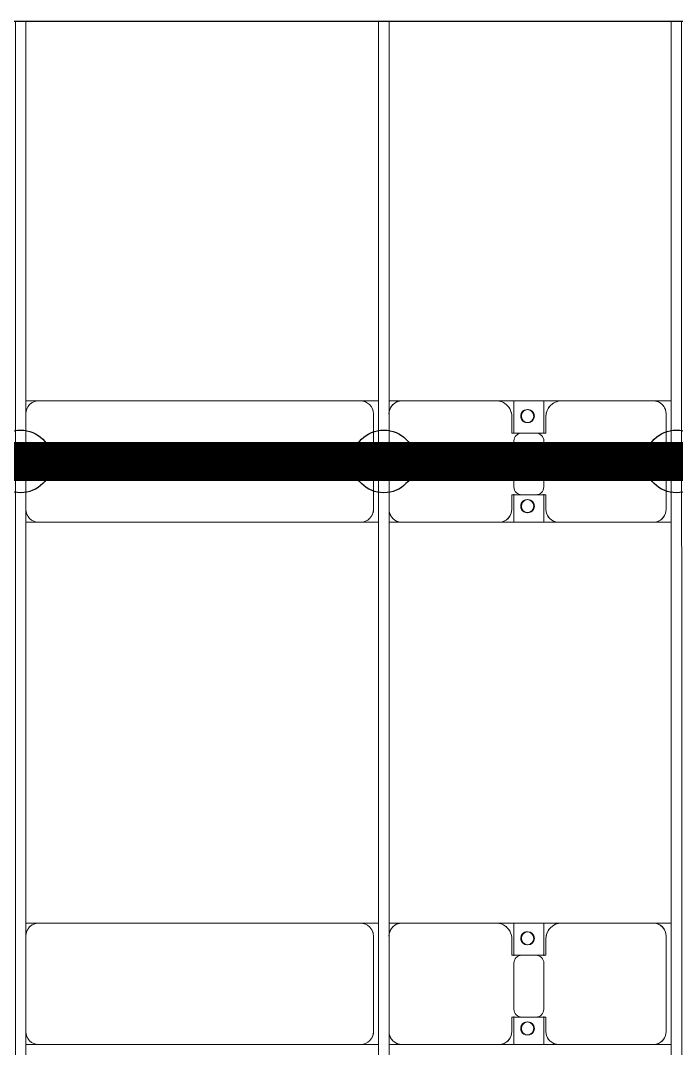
# Model space of a CAD drawing. Header units: millimetres. Extents: x -248177 to 167033, y 156986 to 268923.
# Drawn here: x -239123 to -236613, y 218488 to 222423 of the extents above; entities that cross this region are included whole.
import ezdxf

# ---------------------------------------------------------------- set-up
doc = ezdxf.new("R2010")
doc.units = ezdxf.units.MM
for name, color, linetype, lineweight in [('A-DETL-MBND', 5, 'Continuous', 9), ('A-GENM', 13, 'Continuous', 9), ('S-BEAM', 12, 'Continuous', 9)]:
    doc.layers.add(name, color=color, linetype=linetype, lineweight=lineweight)
doc.layers.add('GC-HOP 40x60 GIA CUONG', color=1, linetype='Continuous')

# ---------------------------------------------------------------- blocks, each defined once
blk = doc.blocks.new('Dai phao do pin - DẢI PHAO ĐỠ PIN-V29-BỐ TRÍ KHUNG KẾT CẤU BÈ PIN 02')
at = {"layer": 'A-DETL-MBND', "color": 8}
for p, q in [((-670.3, 241.6), (-620.3, 241.6)), ((-670.3, 241.6), (-620.3, 241.6)), ((610.3, 241.6), (-620.3, 241.6)), ((610.3, 241.6), (679.7, 241.6)), ((610.3, 241.6), (679.7, 241.6)), ((719.7, 241.6), (769.7, 241.6)), ((719.7, 241.6), (769.7, 241.6)), ((1129.7, 241.6), (769.7, 241.6)), ((1129.7, 241.6), (1312.2, 241.6)), ((1312.2, 241.6), (1129.7, 241.6)), ((1197.8, 241.6), (1380.3, 241.6)), ((1197.8, 116.2), (1197.8, 241.6)), ((1380.3, 241.6), (1197.8, 241.6)), ((1312.2, 241.6), (1312.2, 116.2)), ((1730.3, 241.6), (1380.3, 241.6)), ((1730.3, 241.6), (1799.7, 241.6)), ((1730.3, 241.6), (1799.7, 241.6)), ((660.3, -173.4), (660.3, 191.6)), ((1189.7, 118.2), (1189.7, 181.6)), ((1320.3, 181.6), (1320.3, 118.2)), ((1780.3, -173.4), (1780.3, 191.6)), ((1282.2, 118.2), (1189.7, 118.2)), ((1320.3, 118.2), (1227.8, 118.2)), ((1197.8, 88.2), (1197.8, -88.2)), ((1312.2, -88.2), (1312.2, 88.2)), ((1197.8, -223.4), (1197.8, -116.2)), ((1312.2, -116.2), (1312.2, -223.4)), ((1189.7, -173.4), (1189.7, -118.2)), ((1189.7, -118.2), (1282.2, -118.2)), ((1227.8, -118.2), (1320.3, -118.2)), ((1320.3, -118.2), (1320.3, -173.4)), ((-620.3, -223.4), (-670.3, -223.4)), ((-620.3, -223.4), (-670.3, -223.4)), ((-620.3, -223.4), (610.3, -223.4)), ((679.7, -223.4), (610.3, -223.4)), ((679.7, -223.4), (610.3, -223.4)), ((769.7, -223.4), (719.7, -223.4)), ((769.7, -223.4), (719.7, -223.4)), ((769.7, -223.4), (1139.7, -223.4)), ((1312.2, -223.4), (1139.7, -223.4)), ((1139.7, -223.4), (1312.2, -223.4)), ((1370.3, -223.4), (1197.8, -223.4)), ((1197.8, -223.4), (1370.3, -223.4)), ((1370.3, -223.4), (1730.3, -223.4)), ((1799.7, -223.4), (1730.3, -223.4)), ((1799.7, -223.4), (1730.3, -223.4))]:
    blk.add_line(p, q, dxfattribs=at)
for centre, radius, start, end in [((-620.3, 191.6), 50, 90, 180), ((-620.3, 191.6), 50, 105, 135), ((610.3, 191.6), 50, 360, 90), ((610.3, 191.6), 50, 60, 90), ((769.7, 191.6), 50, 90, 180), ((769.7, 191.6), 50, 105, 180), ((1129.7, 181.6), 60, 360, 90), ((1380.3, 181.6), 60, 90, 180), ((1730.3, 191.6), 50, 360, 90), ((1730.3, 191.6), 50, 360, 75), ((-620.3, 191.6), 50, 150, 180), ((610.3, 191.6), 50, 15, 30), ((1129.7, 181.6), 60, 360, 60), ((1248.6, 183.2), 25, 360, 180), ((1248.6, 183.2), 25, 360, 165), ((1251.4, 183.2), 25, 0, 180), ((1251.4, 183.2), 25, 90, 180), ((1251.4, 183.2), 25, 15, 75), ((1380.3, 181.6), 60, 120, 180), ((1248.6, 183.2), 25, 180, 0), ((1251.4, 183.2), 25, 180, 360), ((1251.4, 183.2), 25, 180, 300), ((1248.6, 183.2), 25, 210, 360), ((1251.4, 183.2), 25, 330, 345), ((1227.8, 88.2), 30, 90, 180), ((1282.2, 88.2), 30, 360, 90), ((1227.8, -88.2), 30, 180, 270), ((1282.2, -88.2), 30, 270, 360), ((1248.6, -161.8), 25, 0, 180), ((1248.6, -161.8), 25, 105, 165), ((1251.4, -161.8), 25, 0, 180), ((1251.4, -161.8), 25, 105, 180), ((1248.6, -161.8), 25, 360, 75), ((1251.4, -161.8), 25, 15, 75), ((-620.3, -173.4), 50, 180, 270), ((-620.3, -173.4), 50, 180, 210), ((610.3, -173.4), 50, 270, 360), ((610.3, -173.4), 50, 330, 360), ((769.7, -173.4), 50, 180, 270), ((769.7, -173.4), 50, 180, 255), ((1139.7, -173.4), 50, 270, 360), ((1139.7, -173.4), 50, 285, 360), ((1248.6, -161.8), 25, 180, 0), ((1248.6, -161.8), 25, 195, 360), ((1251.4, -161.8), 25, 180, 0), ((1251.4, -161.8), 25, 180, 270), ((1251.4, -161.8), 25, 285, 345), ((1370.3, -173.4), 50, 180, 270), ((1370.3, -173.4), 50, 180, 255), ((1730.3, -173.4), 50, 270, 360), ((1730.3, -173.4), 50, 285, 360), ((-620.3, -173.4), 50, 240, 270), ((610.3, -173.4), 50, 285, 300)]:
    blk.add_arc(centre, radius, start, end, dxfattribs=at)
blk = doc.blocks.new('Dai phao do pin - DẢI PHAO ĐỠ PIN-V30-BỐ TRÍ KHUNG KẾT CẤU BÈ PIN 02')
at = {"layer": 'A-DETL-MBND', "color": 8}
for p, q in [((-670.3, 241.6), (-620.3, 241.6)), ((-670.3, 241.6), (-620.3, 241.6)), ((610.3, 241.6), (-620.3, 241.6)), ((610.3, 241.6), (679.7, 241.6)), ((610.3, 241.6), (679.7, 241.6)), ((719.7, 241.6), (769.7, 241.6)), ((719.7, 241.6), (769.7, 241.6)), ((1129.7, 241.6), (769.7, 241.6)), ((1129.7, 241.6), (1312.2, 241.6)), ((1312.2, 241.6), (1129.7, 241.6)), ((1197.8, 241.6), (1380.3, 241.6)), ((1197.8, 116.2), (1197.8, 241.6)), ((1380.3, 241.6), (1197.8, 241.6)), ((1312.2, 241.6), (1312.2, 116.2)), ((1730.3, 241.6), (1380.3, 241.6)), ((1730.3, 241.6), (1799.7, 241.6)), ((1730.3, 241.6), (1799.7, 241.6)), ((660.3, -173.4), (660.3, 191.6)), ((1189.7, 118.2), (1189.7, 181.6)), ((1320.3, 181.6), (1320.3, 118.2)), ((1780.3, -173.4), (1780.3, 191.6)), ((1282.2, 118.2), (1189.7, 118.2)), ((1320.3, 118.2), (1227.8, 118.2)), ((1197.8, 88.2), (1197.8, -88.2)), ((1312.2, -88.2), (1312.2, 88.2)), ((1197.8, -223.4), (1197.8, -116.2)), ((1312.2, -116.2), (1312.2, -223.4)), ((1189.7, -173.4), (1189.7, -118.2)), ((1189.7, -118.2), (1282.2, -118.2)), ((1227.8, -118.2), (1320.3, -118.2)), ((1320.3, -118.2), (1320.3, -173.4)), ((-620.3, -223.4), (-670.3, -223.4)), ((-620.3, -223.4), (-670.3, -223.4)), ((-620.3, -223.4), (610.3, -223.4)), ((679.7, -223.4), (610.3, -223.4)), ((679.7, -223.4), (610.3, -223.4)), ((769.7, -223.4), (719.7, -223.4)), ((769.7, -223.4), (719.7, -223.4)), ((769.7, -223.4), (1139.7, -223.4)), ((1312.2, -223.4), (1139.7, -223.4)), ((1139.7, -223.4), (1312.2, -223.4)), ((1370.3, -223.4), (1197.8, -223.4)), ((1197.8, -223.4), (1370.3, -223.4)), ((1370.3, -223.4), (1730.3, -223.4)), ((1799.7, -223.4), (1730.3, -223.4)), ((1799.7, -223.4), (1730.3, -223.4))]:
    blk.add_line(p, q, dxfattribs=at)
for centre, radius, start, end in [((-620.3, 191.6), 50, 90, 180), ((-620.3, 191.6), 50, 105, 135), ((610.3, 191.6), 50, 360, 90), ((610.3, 191.6), 50, 60, 90), ((769.7, 191.6), 50, 90, 180), ((769.7, 191.6), 50, 105, 180), ((1129.7, 181.6), 60, 360, 90), ((1380.3, 181.6), 60, 90, 180), ((1730.3, 191.6), 50, 360, 90), ((1730.3, 191.6), 50, 360, 75), ((-620.3, 191.6), 50, 150, 180), ((610.3, 191.6), 50, 15, 30), ((1129.7, 181.6), 60, 360, 60), ((1248.6, 183.2), 25, 360, 180), ((1248.6, 183.2), 25, 360, 165), ((1251.4, 183.2), 25, 0, 180), ((1251.4, 183.2), 25, 90, 180), ((1251.4, 183.2), 25, 15, 75), ((1380.3, 181.6), 60, 120, 180), ((1248.6, 183.2), 25, 180, 0), ((1251.4, 183.2), 25, 180, 360), ((1251.4, 183.2), 25, 180, 300), ((1248.6, 183.2), 25, 210, 360), ((1251.4, 183.2), 25, 330, 345), ((1227.8, 88.2), 30, 90, 180), ((1282.2, 88.2), 30, 360, 90), ((1227.8, -88.2), 30, 180, 270), ((1282.2, -88.2), 30, 270, 360), ((1248.6, -161.8), 25, 0, 180), ((1248.6, -161.8), 25, 105, 165), ((1251.4, -161.8), 25, 0, 180), ((1251.4, -161.8), 25, 105, 180), ((1248.6, -161.8), 25, 360, 75), ((1251.4, -161.8), 25, 15, 75), ((-620.3, -173.4), 50, 180, 270), ((-620.3, -173.4), 50, 180, 210), ((610.3, -173.4), 50, 270, 360), ((610.3, -173.4), 50, 330, 360), ((769.7, -173.4), 50, 180, 270), ((769.7, -173.4), 50, 180, 255), ((1139.7, -173.4), 50, 270, 360), ((1139.7, -173.4), 50, 285, 360), ((1248.6, -161.8), 25, 180, 0), ((1248.6, -161.8), 25, 195, 360), ((1251.4, -161.8), 25, 180, 0), ((1251.4, -161.8), 25, 180, 270), ((1251.4, -161.8), 25, 285, 345), ((1370.3, -173.4), 50, 180, 270), ((1370.3, -173.4), 50, 180, 255), ((1730.3, -173.4), 50, 270, 360), ((1730.3, -173.4), 50, 285, 360), ((-620.3, -173.4), 50, 240, 270), ((610.3, -173.4), 50, 285, 300)]:
    blk.add_arc(centre, radius, start, end, dxfattribs=at)
blk = doc.blocks.new('Dầm C52 - Dầm C52-24591-BỐ TRÍ KHUNG KẾT CẤU BÈ PIN 02')
at = {"layer": 'S-BEAM', "color": 1}
for p, q in [((8809.3, 20), (14769.3, 20)), ((14769.3, -20), (8809.3, -20))]:
    blk.add_line(p, q, dxfattribs=at)
blk = doc.blocks.new('Dầm C52 - Hộp 40x60-25240-BỐ TRÍ KHUNG KẾT CẤU BÈ PIN 02')
at = {"layer": 'S-BEAM', "color": 3, "lineweight": 25}
blk.add_line((146419.4, -20), (-146419.4, -20), dxfattribs=at)
blk = doc.blocks.new('HOBANMONG_BEPIN 2_rvt-1-BỐ TRÍ KHUNG KẾT CẤU BÈ PIN 02')
at = {"layer": 'A-GENM', "lineweight": 9, "rotation": 0.0007586094741477002}
for name, p in [('Dai phao do pin - DẢI PHAO ĐỠ PIN-V30-BỐ TRÍ KHUNG KẾT CẤU BÈ PIN 02', (-238432.7, 220725.8)), ('Dai phao do pin - DẢI PHAO ĐỠ PIN-V29-BỐ TRÍ KHUNG KẾT CẤU BÈ PIN 02', (-238432.7, 218726.6))]:
    blk.add_blockref(name, p, dxfattribs=at)
at = {"layer": 'S-BEAM', "lineweight": 9}
for name, p, rotation in [('Dầm C52 - Dầm C52-24591-BỐ TRÍ KHUNG KẾT CẤU BÈ PIN 02', (-239122.8, 207649.8), 90.00075860989138), ('Dầm C52 - Dầm C52-24591-BỐ TRÍ KHUNG KẾT CẤU BÈ PIN 02', (-237732.8, 207649.8), 90.00075860989138), ('Dầm C52 - Dầm C52-24591-BỐ TRÍ KHUNG KẾT CẤU BÈ PIN 02', (-236612.8, 207649.8), 90.00075860989138), ('Dầm C52 - Hộp 40x60-25240-BỐ TRÍ KHUNG KẾT CẤU BÈ PIN 02', (-94734.8, 222441), 0.0007586094741477002)]:
    blk.add_blockref(name, p, dxfattribs=dict(at, rotation=rotation))

msp = doc.modelspace()

# ---------------------------------------------------------------- linework, layer by layer
at = {"layer": 'GC-HOP 40x60 GIA CUONG', "const_width": 150}
msp.add_lwpolyline([(-240934, 220735.3), (-225934, 220735.3)], dxfattribs=at)
at = {"layer": 'GC-HOP 40x60 GIA CUONG'}
for centre in [(-239122.8, 220735.3), (-237732.8, 220735.3), (-236612.8, 220735.3)]:
    msp.add_circle(centre, 120, dxfattribs=at)

# ---------------------------------------------------------------- block references
at = {"lineweight": 5}
msp.add_blockref('HOBANMONG_BEPIN 2_rvt-1-BỐ TRÍ KHUNG KẾT CẤU BÈ PIN 02', (0, 0), dxfattribs=at)

doc.saveas('drawing.dxf')
